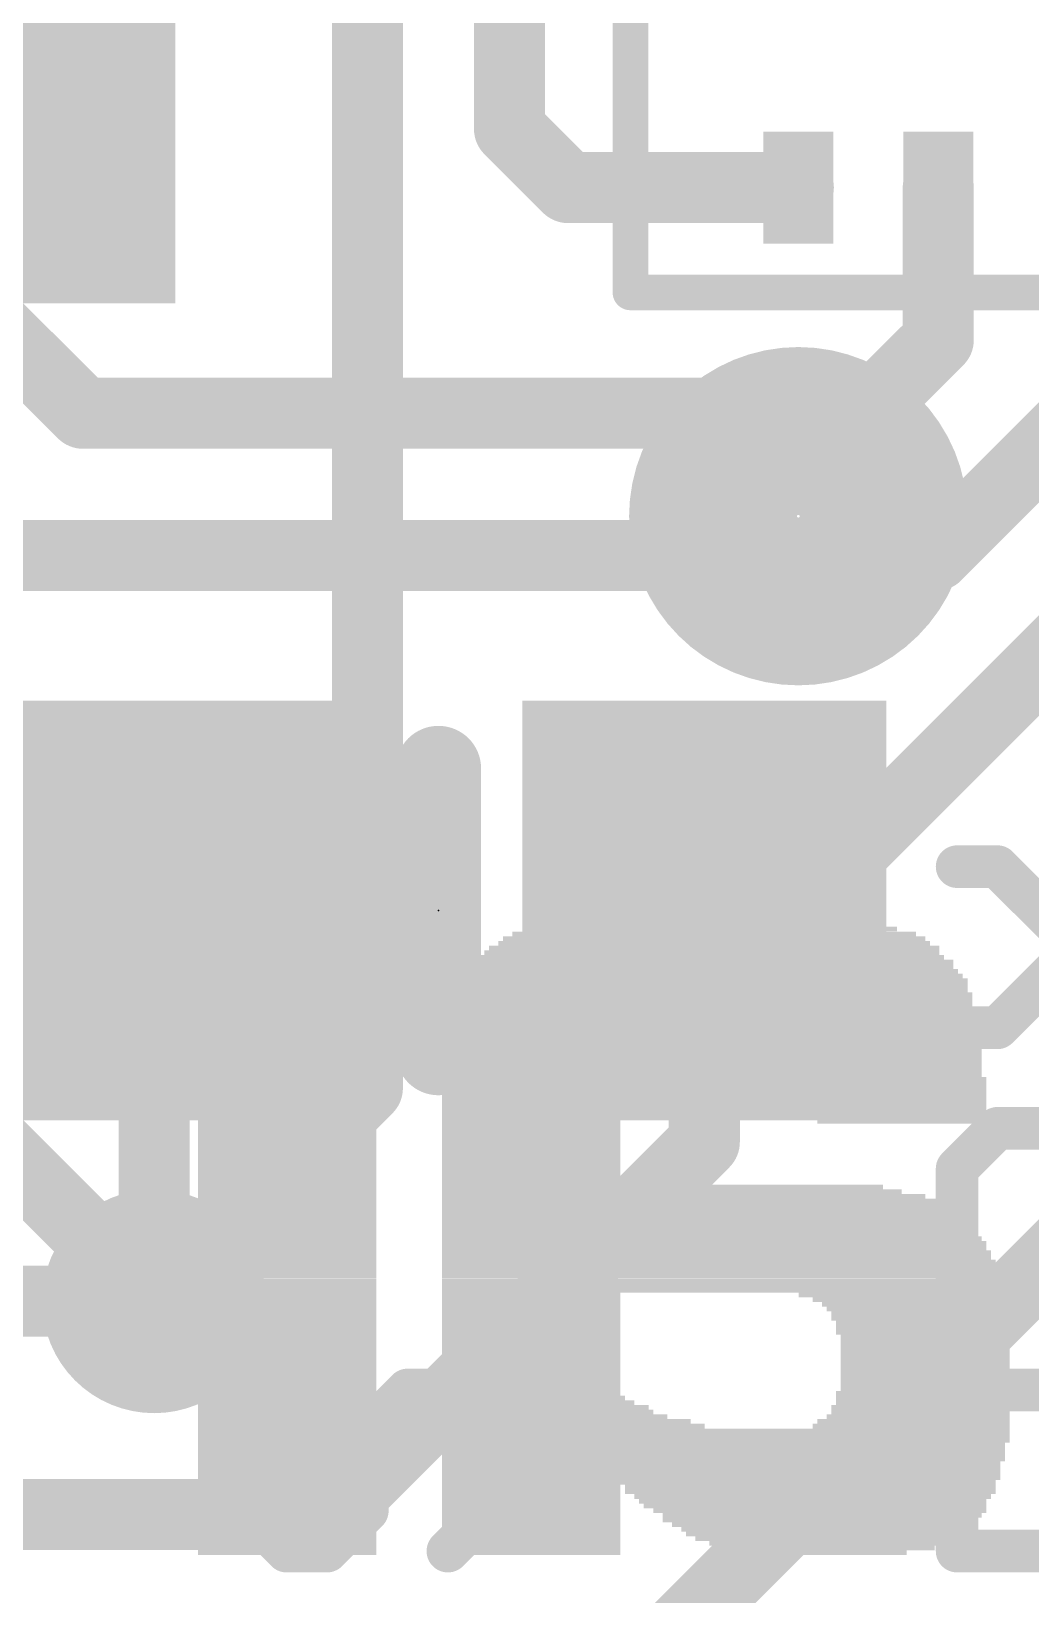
# Model space of a CAD drawing. Extents: x -0.1 to 30.5, y 0 to 19.2.
# Drawn here: x 11.5 to 15.07, y 3.65 to 9.24 of the extents above; entities that cross this region are included whole.
import ezdxf

# ---------------------------------------------------------------- set-up
doc = ezdxf.new("R2010")
doc.units = 0
for name, color, linetype in [('1', 12, 'CONTINUOUS'), ('16', 132, 'CONTINUOUS'), ('18', 110, 'CONTINUOUS'), ('21', 40, 'CONTINUOUS'), ('22', 6, 'CONTINUOUS'), ('23', 53, 'CONTINUOUS')]:
    doc.layers.add(name, color=color, linetype=linetype)

# ---------------------------------------------------------------- blocks, each defined once
blk = doc.blocks.new('RECT')
blk.add_solid([(-0.5, -0.5), (0.5, -0.5), (-0.5, 0.5), (0.5, 0.5)])
blk = doc.blocks.new('ROUNDV')
at = {"const_width": 0.5}
blk.add_lwpolyline([(0, -0.25, 1), (0, 0.25, 1), (0, -0.25)], format="xyb", dxfattribs=at)

msp = doc.modelspace()

# ---------------------------------------------------------------- linework, layer by layer
at = {"layer": '1', "const_width": 0.254}
for points in [[(13.208, 8.89), (13.208, 9.398)], [(13.417, 8.681), (13.208, 8.89)], [(14.24, 8.681), (13.417, 8.681)], [(14.74, 8.681), (14.74, 8.136)], [(11.684, 7.874), (11.364, 8.194)], [(14.74, 8.136), (14.478, 7.874)], [(14.478, 7.874), (11.684, 7.874)], [(15.24, 7.874), (14.732, 7.366)], [(15.74, 7.612), (14.158, 6.03)], [(14.732, 7.366), (11.303, 7.366)], [(12.004, 6.096), (11.938, 6.096)], [(11.938, 6.096), (11.938, 4.699)], [(13.904, 6.096), (13.904, 5.268)], [(14.092, 6.096), (13.904, 6.096)], [(14.158, 6.03), (14.092, 6.096)], [(16.145, 5.858), (12.7, 2.413)], [(13.904, 5.268), (12.573, 3.937)], [(8.321, 4.699), (11.938, 4.699)], [(12.573, 3.937), (11.049, 3.937)]]:
    msp.add_lwpolyline(points, dxfattribs=at)
at = {"layer": '1', "const_width": 0.127}
for points in [[(13.2529, 8.9349, 1), (13.1631, 8.8451)], [(13.1445, 8.89, 1), (13.2715, 8.89)], [(13.417, 8.7445, 1), (13.417, 8.6175)], [(13.3721, 8.6361, 1), (13.4619, 8.7259)], [(14.24, 8.6175, 1), (14.24, 8.7445)], [(14.8035, 8.681, 1), (14.6765, 8.681)], [(14.7849, 8.0911, 1), (14.6951, 8.1809)], [(14.6765, 8.136, 1), (14.8035, 8.136)], [(11.684, 7.9375, 1), (11.684, 7.8105)], [(14.478, 7.8105, 1), (14.478, 7.9375)], [(11.6391, 7.8291, 1), (11.7289, 7.9189)], [(14.4331, 7.9189, 1), (14.5229, 7.8291)], [(14.732, 7.3025, 1), (14.732, 7.4295)], [(14.6871, 7.4109, 1), (14.7769, 7.3211)], [(11.938, 6.1595, 1), (11.938, 6.0325)], [(12.0015, 6.096, 1), (11.8745, 6.096)], [(12.004, 6.0325, 1), (12.004, 6.1595)], [(13.9675, 6.096, 1), (13.8405, 6.096)], [(13.904, 6.1595, 1), (13.904, 6.0325)], [(14.1369, 6.1409, 1), (14.0471, 6.0511)], [(14.092, 6.0325, 1), (14.092, 6.1595)], [(14.1131, 6.0749, 1), (14.2029, 5.9851)], [(14.1131, 5.9851, 1), (14.2029, 6.0749)], [(13.9489, 5.2231, 1), (13.8591, 5.3129)], [(13.8405, 5.268, 1), (13.9675, 5.268)], [(11.938, 4.6355, 1), (11.938, 4.7625)], [(11.8745, 4.699, 1), (12.0015, 4.699)], [(12.5281, 3.9819, 1), (12.6179, 3.8921)], [(12.573, 3.8735, 1), (12.573, 4.0005)]]:
    msp.add_lwpolyline(points, format="xyb", dxfattribs=at)
at = {"layer": '16', "const_width": 0.254}
for points in [[(12.7, 10.16), (12.7, 5.461)], [(7.874, 8.763), (11.938, 4.699)], [(12.7, 5.461), (11.938, 4.699)]]:
    msp.add_lwpolyline(points, dxfattribs=at)
at = {"layer": '16', "const_width": 0.127}
for points in [[(12.7449, 5.4161, 1), (12.6551, 5.5059)], [(12.6365, 5.461, 1), (12.7635, 5.461)], [(11.8931, 4.7439, 1), (11.9829, 4.6541)], [(11.8931, 4.6541, 1), (11.9829, 4.7439)]]:
    msp.add_lwpolyline(points, format="xyb", dxfattribs=at)
at = {"layer": '21'}
for points, const_width in [([(13.64, 8.306), (13.64, 11.506)], 0.127), ([(16.84, 8.306), (13.64, 8.306)], 0.127), ([(12.954, 6.604), (12.954, 5.588)], 0.3048), ([(14.9515, 6.253), (14.8075, 6.253)], 0.1524), ([(15.2396, 5.9649), (14.9515, 6.253)], 0.1524), ([(14.9515, 5.6768), (15.2396, 5.9649)], 0.1524), ([(14.8075, 5.6768), (14.9515, 5.6768)], 0.1524), ([(14.9515, 5.3175), (14.8075, 5.1734)], 0.1524), ([(15.5277, 5.3175), (14.9515, 5.3175)], 0.1524), ([(14.8075, 5.1734), (14.8075, 4.7412)], 0.1524), ([(14.8075, 4.7412), (15.6718, 4.7412)], 0.1524), ([(12.4115, 4.3819), (12.2675, 4.2379)], 0.1524), ([(12.6996, 4.2379), (12.8437, 4.3819)], 0.1524), ([(12.8437, 4.3819), (12.9877, 4.3819)], 0.1524), ([(12.9877, 4.3819), (13.1318, 4.2379)], 0.1524), ([(14.8075, 4.2379), (14.9515, 4.3819)], 0.1524), ([(14.9515, 4.3819), (15.2396, 4.3819)], 0.1524), ([(12.2675, 4.2379), (12.2675, 3.9498)], 0.1524), ([(12.6996, 3.9498), (12.6996, 4.2379)], 0.1524), ([(13.1318, 4.2379), (13.1318, 3.9498)], 0.1524), ([(14.8075, 3.8057), (14.8075, 4.2379)], 0.1524), ([(12.2675, 3.9498), (12.4115, 3.8057)], 0.1524), ([(12.5556, 3.8057), (12.6996, 3.9498)], 0.1524), ([(13.1318, 3.9498), (12.9877, 3.8057)], 0.1524), ([(12.4115, 3.8057), (12.5556, 3.8057)], 0.1524), ([(15.6718, 3.8057), (14.8075, 3.8057)], 0.1524)]:
    msp.add_lwpolyline(points, dxfattribs=dict(at, const_width=const_width))
for points, const_width in [([(13.6082, 8.306, 1), (13.6718, 8.306)], 0.0635), ([(13.64, 8.3378, 1), (13.64, 8.2743)], 0.0635), ([(14.24, 7.206, 1), (14.24, 7.806, 1), (14.24, 7.206)], 0.6096), ([(13.0302, 6.604, 1), (12.8778, 6.604)], 0.1524), ([(14.8075, 6.2911, 1), (14.8075, 6.2149)], 0.0762), ([(14.9785, 6.2799, 1), (14.9246, 6.226)], 0.0762), ([(14.9515, 6.2149, 1), (14.9515, 6.2911)], 0.0762), ([(14.8075, 5.7149, 1), (14.8075, 5.6387)], 0.0762), ([(14.9246, 5.7037, 1), (14.9785, 5.6498)], 0.0762), ([(14.9515, 5.6387, 1), (14.9515, 5.7149)], 0.0762), ([(12.8778, 5.588, 1), (13.0302, 5.588)], 0.1524), ([(14.9515, 5.3556, 1), (14.9515, 5.2794)], 0.0762), ([(14.9785, 5.2905, 1), (14.9246, 5.3444)], 0.0762), ([(14.8456, 5.1734, 1), (14.7694, 5.1734)], 0.0762), ([(14.7805, 5.2003, 1), (14.8344, 5.1465)], 0.0762), ([(14.8075, 4.7793, 1), (14.8075, 4.7031)], 0.0762), ([(14.7694, 4.7412, 1), (14.8456, 4.7412)], 0.0762), ([(12.4385, 4.355, 1), (12.3846, 4.4089)], 0.0762), ([(12.8437, 4.42, 1), (12.8437, 4.3438)], 0.0762), ([(12.8706, 4.355, 1), (12.8167, 4.4089)], 0.0762), ([(13.0147, 4.4089, 1), (12.9608, 4.355)], 0.0762), ([(12.9877, 4.3438, 1), (12.9877, 4.42)], 0.0762), ([(14.9515, 4.42, 1), (14.9515, 4.3438)], 0.0762), ([(14.9785, 4.355, 1), (14.9246, 4.4089)], 0.0762), ([(12.3056, 4.2379, 1), (12.2294, 4.2379)], 0.0762), ([(12.7377, 4.2379, 1), (12.6615, 4.2379)], 0.0762), ([(13.1699, 4.2379, 1), (13.0937, 4.2379)], 0.0762), ([(14.8456, 4.2379, 1), (14.7694, 4.2379)], 0.0762), ([(12.2405, 4.2648, 1), (12.2944, 4.2109)], 0.0762), ([(12.6727, 4.2648, 1), (12.7266, 4.2109)], 0.0762), ([(13.1049, 4.2109, 1), (13.1587, 4.2648)], 0.0762), ([(14.7805, 4.2648, 1), (14.8344, 4.2109)], 0.0762), ([(12.2944, 3.9767, 1), (12.2405, 3.9228)], 0.0762), ([(12.7266, 3.9228, 1), (12.6727, 3.9767)], 0.0762), ([(13.1587, 3.9228, 1), (13.1049, 3.9767)], 0.0762), ([(12.2294, 3.9498, 1), (12.3056, 3.9498)], 0.0762), ([(12.6615, 3.9498, 1), (12.7377, 3.9498)], 0.0762), ([(13.0937, 3.9498, 1), (13.1699, 3.9498)], 0.0762), ([(12.4115, 3.8438, 1), (12.4115, 3.7676)], 0.0762), ([(12.3846, 3.7788, 1), (12.4385, 3.8327)], 0.0762), ([(12.5286, 3.8327, 1), (12.5825, 3.7788)], 0.0762), ([(12.5556, 3.7676, 1), (12.5556, 3.8438)], 0.0762), ([(12.9608, 3.8327, 1), (13.0147, 3.7788)], 0.0762), ([(14.8075, 3.8438, 1), (14.8075, 3.7676)], 0.0762), ([(14.7694, 3.8057, 1), (14.8456, 3.8057)], 0.0762)]:
    msp.add_lwpolyline(points, format="xyb", dxfattribs=dict(at, const_width=const_width))
at = {"layer": '23'}
msp.add_point((12.954, 6.096), dxfattribs=at)

# ---------------------------------------------------------------- block references
at = {"layer": '1'}
for p, xscale, yscale, rotation in [((11.364, 9.017), 1.3, 1.5, 180), ((14.24, 8.681), 0.4, 0.25, 90), ((14.74, 8.681), 0.4, 0.25, 90)]:
    msp.add_blockref('RECT', p, dxfattribs=dict(at, xscale=xscale, yscale=yscale, rotation=rotation))
at = {"layer": '1', "xscale": 1.3, "yscale": 1.5}
for p in [(12.004, 6.096), (13.904, 6.096)]:
    msp.add_blockref('RECT', p, dxfattribs=at)
at = {"layer": '18', "xscale": 0.8001, "yscale": 0.8001}
msp.add_blockref('ROUNDV', (11.938, 4.699), dxfattribs=at)
msp.add_blockref('ROUNDV', (11.938, 4.699), dxfattribs=at)
at = {"layer": '22', "rotation": 180}
for p, xscale, yscale in [((11.9611, 6.8174), 0.637, 0.0167), ((12.0282, 6.8006), 0.7711, 0.0168), ((12.0366, 6.7839), 0.7879, 0.0167), ((12.0617, 6.7671), 0.8382, 0.0168), ((12.0869, 6.7503), 0.8885, 0.0168), ((12.0869, 6.7336), 0.8885, 0.0167), ((12.1036, 6.7168), 0.922, 0.0168), ((12.112, 6.7), 0.9388, 0.0168), ((12.1204, 6.6833), 0.9555, 0.0167), ((12.1288, 6.6665), 0.9723, 0.0168), ((12.1372, 6.6497), 0.9891, 0.0168), ((12.1455, 6.633), 1.0058, 0.0167), ((12.1539, 6.6162), 1.0226, 0.0168), ((12.1539, 6.5994), 1.0226, 0.0168), ((12.1623, 6.5827), 1.0394, 0.0167), ((12.1623, 6.5659), 1.0394, 0.0168), ((12.1623, 6.5492), 1.0394, 0.0167), ((12.1707, 6.5324), 1.0561, 0.0168), ((12.1707, 6.5156), 1.0561, 0.0168), ((12.1791, 6.4989), 1.0729, 0.0167), ((12.1791, 6.4821), 1.0729, 0.0168), ((12.1791, 6.4653), 1.0729, 0.0168), ((12.1791, 6.4486), 1.0729, 0.0167), ((12.1791, 6.4318), 1.0729, 0.0168), ((12.1791, 6.415), 1.0729, 0.0168), ((12.1875, 6.3982), 1.0897, 0.0167), ((12.1875, 6.3815), 1.0897, 0.0168), ((12.1875, 6.3647), 1.0897, 0.0167), ((12.1875, 6.348), 1.0897, 0.0168), ((12.3803, 6.3312), 0.7041, 0.0168), ((12.4054, 6.3144), 0.6538, 0.0167), ((12.4054, 6.2977), 0.6538, 0.0168), ((12.4054, 6.2809), 0.6538, 0.0168), ((12.4138, 6.2641), 0.6371, 0.0167), ((12.4138, 6.2474), 0.6371, 0.0168), ((12.4138, 6.2306), 0.6371, 0.0168), ((12.4138, 6.2138), 0.6371, 0.0167), ((12.4138, 6.1971), 0.6371, 0.0168), ((12.4138, 6.1803), 0.6371, 0.0168), ((12.4138, 6.1635), 0.6371, 0.0167), ((12.4138, 6.1468), 0.6371, 0.0168), ((12.4138, 6.1301), 0.6371, 0.0167), ((12.4138, 6.1133), 0.6371, 0.0168), ((12.4138, 6.0965), 0.6371, 0.0168), ((12.1875, 6.0462), 1.0897, 0.0168), ((12.1875, 6.0295), 1.0897, 0.0167), ((12.4138, 6.0798), 0.6371, 0.0167), ((12.4138, 6.063), 0.6371, 0.0168), ((13.9477, 6.0295), 1.2909, 0.0167), ((13.9477, 6.0462), 1.1903, 0.0168), ((12.1875, 6.0127), 1.0897, 0.0168), ((12.1875, 5.9959), 1.0897, 0.0168), ((12.1875, 5.9792), 1.0897, 0.0167), ((13.9393, 5.9792), 1.5423, 0.0167), ((13.9393, 5.9959), 1.5087, 0.0168), ((13.9393, 6.0127), 1.4417, 0.0168), ((12.1875, 5.9624), 1.0897, 0.0168), ((12.1875, 5.9457), 1.0897, 0.0167), ((12.1875, 5.9289), 1.0897, 0.0168), ((13.9309, 5.9289), 1.6596, 0.0168), ((13.9309, 5.9457), 1.6261, 0.0167), ((13.9393, 5.9624), 1.6093, 0.0168), ((12.1875, 5.9121), 1.0897, 0.0168), ((12.1875, 5.8954), 1.0897, 0.0167), ((12.1875, 5.8786), 1.0897, 0.0168), ((12.1875, 5.8618), 1.0897, 0.0168), ((13.9309, 5.8618), 1.7938, 0.0168), ((13.9309, 5.8786), 1.7602, 0.0168), ((13.9309, 5.8954), 1.7267, 0.0167), ((13.9393, 5.9121), 1.7099, 0.0168), ((12.1875, 5.8451), 1.0897, 0.0167), ((12.1875, 5.8283), 1.0897, 0.0168), ((12.1875, 5.8115), 1.0897, 0.0168), ((13.9309, 5.8283), 1.8273, 0.0168), ((13.9309, 5.8115), 1.8273, 0.0168), ((13.9393, 5.8451), 1.8105, 0.0167), ((12.1875, 5.7948), 1.0897, 0.0167), ((12.1875, 5.778), 1.0897, 0.0168), ((12.1875, 5.7612), 1.0897, 0.0168), ((13.9309, 5.778), 1.8608, 0.0168), ((13.9309, 5.7612), 1.8608, 0.0168), ((13.9393, 5.7948), 1.8441, 0.0167), ((12.1875, 5.7445), 1.0897, 0.0167), ((12.1875, 5.7277), 1.0897, 0.0168), ((12.1875, 5.711), 1.0897, 0.0167), ((12.1875, 5.6942), 1.0897, 0.0168), ((13.9225, 5.7445), 1.8776, 0.0167), ((13.9309, 5.7277), 1.8943, 0.0168), ((13.9309, 5.711), 1.8943, 0.0167), ((13.9309, 5.6942), 1.8943, 0.0168), ((12.1875, 5.6774), 1.0897, 0.0168), ((12.1875, 5.6607), 1.0897, 0.0167), ((12.1875, 5.6439), 1.0897, 0.0168), ((13.9393, 5.6774), 1.9111, 0.0168), ((13.9393, 5.6607), 1.9111, 0.0167), ((13.9393, 5.6439), 1.9111, 0.0168), ((12.1875, 5.6271), 1.0897, 0.0168), ((12.1875, 5.6104), 1.0897, 0.0167), ((12.1875, 5.5936), 1.0897, 0.0168), ((13.9309, 5.6271), 1.9278, 0.0168), ((13.9309, 5.6104), 1.9278, 0.0167), ((13.9309, 5.5936), 1.9278, 0.0168), ((12.1875, 5.5768), 1.0897, 0.0168), ((12.1875, 5.5601), 1.0897, 0.0167), ((12.4138, 5.5433), 0.6371, 0.0168), ((12.4138, 5.5266), 0.6371, 0.0167), ((13.9309, 5.5768), 1.9278, 0.0168), ((13.3107, 5.5601), 0.6873, 0.0167), ((13.3107, 5.5433), 0.6873, 0.0168), ((13.2939, 5.5266), 0.6537, 0.0167), ((14.5679, 5.5601), 0.6538, 0.0167), ((14.5763, 5.5433), 0.637, 0.0168), ((14.5846, 5.5266), 0.6203, 0.0167), ((12.4138, 5.5098), 0.6371, 0.0168), ((12.4138, 5.493), 0.6371, 0.0168), ((12.4138, 5.4763), 0.6371, 0.0167), ((13.2855, 5.4763), 0.637, 0.0167), ((13.2939, 5.5098), 0.6537, 0.0168), ((13.2939, 5.493), 0.6537, 0.0168), ((14.593, 5.5098), 0.6035, 0.0168), ((14.6014, 5.493), 0.6203, 0.0168), ((14.6014, 5.4763), 0.6203, 0.0167), ((12.4138, 5.4595), 0.6371, 0.0168), ((12.4138, 5.4427), 0.6371, 0.0168), ((12.4138, 5.426), 0.6371, 0.0167), ((13.2855, 5.4595), 0.637, 0.0168), ((13.2855, 5.4427), 0.637, 0.0168), ((13.2855, 5.426), 0.637, 0.0167), ((14.6014, 5.4595), 0.6203, 0.0168), ((14.6014, 5.4427), 0.6203, 0.0168), ((14.6099, 5.426), 0.6035, 0.0167), ((12.4138, 5.4092), 0.6371, 0.0168), ((12.4138, 5.3924), 0.6371, 0.0168), ((12.4138, 5.3757), 0.6371, 0.0167), ((12.4138, 5.3589), 0.6371, 0.0168), ((13.2855, 5.4092), 0.637, 0.0168), ((13.2855, 5.3924), 0.637, 0.0168), ((13.2855, 5.3757), 0.637, 0.0167), ((13.2855, 5.3589), 0.637, 0.0168), ((14.6099, 5.4092), 0.6035, 0.0168), ((14.6099, 5.3924), 0.6035, 0.0168), ((14.6099, 5.3757), 0.6035, 0.0167), ((14.6099, 5.3589), 0.6035, 0.0168), ((12.4138, 5.3421), 0.6371, 0.0168), ((12.4138, 5.3254), 0.6371, 0.0167), ((12.4138, 5.3086), 0.6371, 0.0168), ((13.2855, 5.3421), 0.637, 0.0168), ((13.2855, 5.3254), 0.637, 0.0167), ((13.2855, 5.3086), 0.637, 0.0168), ((14.6099, 5.3421), 0.6035, 0.0168), ((12.4138, 5.2919), 0.6371, 0.0167), ((12.4138, 5.2751), 0.6371, 0.0168), ((12.4138, 5.2583), 0.6371, 0.0168), ((13.2855, 5.2919), 0.637, 0.0167), ((13.2855, 5.2751), 0.637, 0.0168), ((13.2855, 5.2583), 0.637, 0.0168), ((12.4138, 5.2416), 0.6371, 0.0167), ((12.4138, 5.2248), 0.6371, 0.0168), ((12.4138, 5.208), 0.6371, 0.0168), ((12.4138, 5.1913), 0.6371, 0.0167), ((13.2855, 5.2416), 0.637, 0.0167), ((13.2855, 5.2248), 0.637, 0.0168), ((13.2855, 5.208), 0.637, 0.0168), ((13.2855, 5.1913), 0.637, 0.0167), ((12.4138, 5.1745), 0.6371, 0.0168), ((12.4138, 5.1577), 0.6371, 0.0168), ((12.4138, 5.141), 0.6371, 0.0167), ((13.2855, 5.1745), 0.637, 0.0168), ((13.2855, 5.1577), 0.637, 0.0168), ((13.2855, 5.141), 0.637, 0.0167), ((12.4138, 5.1242), 0.6371, 0.0168), ((12.4138, 5.1075), 0.6371, 0.0167), ((12.4138, 5.0907), 0.6371, 0.0168), ((13.2855, 5.1242), 0.637, 0.0168), ((13.2855, 5.1075), 0.637, 0.0167), ((13.2855, 5.0907), 0.637, 0.0168), ((14.2075, 5.0907), 0.8046, 0.0168), ((14.2243, 5.1075), 0.6371, 0.0167), ((12.4138, 5.0739), 0.6371, 0.0168), ((12.4138, 5.0572), 0.6371, 0.0167), ((12.4138, 5.0404), 0.6371, 0.0168), ((12.4138, 5.0236), 0.6371, 0.0168), ((13.2855, 5.0739), 0.637, 0.0168), ((13.8555, 5.0572), 1.7769, 0.0167), ((13.8639, 5.0404), 1.7937, 0.0168), ((13.8806, 5.0236), 1.8272, 0.0168), ((14.1823, 5.0739), 1.0226, 0.0168), ((12.4138, 5.0069), 0.6371, 0.0167), ((12.4138, 4.9901), 0.6371, 0.0168), ((12.4138, 4.9733), 0.6371, 0.0168), ((13.889, 5.0069), 1.844, 0.0167), ((13.9058, 4.9901), 1.8775, 0.0168), ((13.9142, 4.9733), 1.8943, 0.0168), ((12.4138, 4.9566), 0.6371, 0.0167), ((12.4138, 4.9398), 0.6371, 0.0168), ((12.4138, 4.923), 0.6371, 0.0168), ((13.9142, 4.9566), 1.8943, 0.0167), ((13.9225, 4.9398), 1.911, 0.0168), ((13.9309, 4.923), 1.9278, 0.0168), ((12.4138, 4.9063), 0.6371, 0.0167), ((12.4138, 4.8895), 0.6371, 0.0168), ((12.4138, 4.8727), 0.6371, 0.0167), ((12.4138, 4.856), 0.6371, 0.0168), ((13.9393, 4.9063), 1.9446, 0.0167), ((13.9393, 4.8895), 1.9446, 0.0168), ((13.9477, 4.8727), 1.9613, 0.0167), ((13.9477, 4.856), 1.9613, 0.0168), ((12.4138, 4.8392), 0.6371, 0.0168), ((12.4138, 4.8224), 0.6371, 0.0167), ((12.4138, 4.8057), 0.6371, 0.0168), ((13.9561, 4.8392), 1.9781, 0.0168), ((13.9561, 4.8224), 1.9781, 0.0167), ((13.9561, 4.8057), 1.9781, 0.0168), ((12.4138, 4.7889), 0.6371, 0.0168), ((12.4138, 4.7721), 0.6371, 0.0167), ((12.4138, 4.7554), 0.6371, 0.0168), ((13.9645, 4.7889), 1.9949, 0.0168), ((13.9645, 4.7721), 1.9949, 0.0167), ((13.9645, 4.7554), 1.9949, 0.0168), ((12.4138, 4.7386), 0.6371, 0.0168), ((12.4138, 4.7218), 0.6371, 0.0167), ((12.4138, 4.7051), 0.6371, 0.0168), ((12.4138, 4.6883), 0.6371, 0.0167), ((13.9645, 4.7386), 1.9949, 0.0168), ((13.2855, 4.7218), 0.637, 0.0167), ((13.2855, 4.7051), 0.637, 0.0168), ((13.2855, 4.6883), 0.637, 0.0167), ((14.6098, 4.7218), 0.7376, 0.0167), ((14.6349, 4.7051), 0.6873, 0.0168), ((14.6517, 4.6883), 0.6538, 0.0167), ((12.4138, 4.6716), 0.6371, 0.0168), ((12.4138, 4.6548), 0.6371, 0.0168), ((12.4138, 4.638), 0.6371, 0.0167), ((13.2855, 4.6716), 0.637, 0.0168), ((13.2855, 4.6548), 0.637, 0.0168), ((13.2855, 4.638), 0.637, 0.0167), ((14.6601, 4.6716), 0.637, 0.0168), ((14.6769, 4.6548), 0.637, 0.0168), ((14.6769, 4.638), 0.637, 0.0167), ((12.4138, 4.6213), 0.6371, 0.0168), ((12.4138, 4.6045), 0.6371, 0.0168), ((12.4138, 4.5878), 0.6371, 0.0167), ((13.2855, 4.6213), 0.637, 0.0168), ((13.2855, 4.6045), 0.637, 0.0168), ((13.2855, 4.5878), 0.637, 0.0167), ((14.6852, 4.6213), 0.6203, 0.0168), ((14.6852, 4.6045), 0.6203, 0.0168), ((14.6852, 4.5878), 0.6203, 0.0167), ((12.4138, 4.571), 0.6371, 0.0168), ((12.4138, 4.5542), 0.6371, 0.0168), ((12.4138, 4.5375), 0.6371, 0.0167), ((12.4138, 4.5207), 0.6371, 0.0168), ((13.2855, 4.571), 0.637, 0.0168), ((13.2855, 4.5542), 0.637, 0.0168), ((13.2855, 4.5375), 0.637, 0.0167), ((13.2855, 4.5207), 0.637, 0.0168), ((14.6936, 4.571), 0.6035, 0.0168), ((14.6936, 4.5542), 0.6035, 0.0168), ((14.6936, 4.5375), 0.6035, 0.0167), ((14.6936, 4.5207), 0.6035, 0.0168), ((12.4138, 4.5039), 0.6371, 0.0168), ((12.4138, 4.4872), 0.6371, 0.0167), ((12.4138, 4.4704), 0.6371, 0.0168), ((13.2855, 4.5039), 0.637, 0.0168), ((13.2855, 4.4872), 0.637, 0.0167), ((13.2855, 4.4704), 0.637, 0.0168), ((14.6936, 4.5039), 0.6035, 0.0168), ((14.6936, 4.4872), 0.6035, 0.0167), ((14.6936, 4.4704), 0.6035, 0.0168), ((12.4138, 4.4537), 0.6371, 0.0167), ((12.4138, 4.4369), 0.6371, 0.0168), ((12.4138, 4.4201), 0.6371, 0.0168), ((13.2855, 4.4537), 0.637, 0.0167), ((13.2855, 4.4369), 0.637, 0.0168), ((13.2855, 4.4201), 0.637, 0.0168), ((14.6936, 4.4537), 0.6035, 0.0167), ((14.6936, 4.4369), 0.6035, 0.0168), ((14.6936, 4.4201), 0.6035, 0.0168), ((12.4138, 4.4034), 0.6371, 0.0167), ((12.4138, 4.3866), 0.6371, 0.0168), ((12.4138, 4.3698), 0.6371, 0.0168), ((12.4138, 4.3531), 0.6371, 0.0167), ((13.2855, 4.4034), 0.637, 0.0167), ((13.2855, 4.3866), 0.637, 0.0168), ((13.2855, 4.3698), 0.637, 0.0168), ((13.2939, 4.3531), 0.6537, 0.0167), ((14.6852, 4.3698), 0.6203, 0.0168), ((14.6852, 4.3531), 0.6203, 0.0167), ((14.6936, 4.4034), 0.6035, 0.0167), ((14.6936, 4.3866), 0.6035, 0.0168), ((12.4138, 4.3363), 0.6371, 0.0168), ((12.4138, 4.3195), 0.6371, 0.0168), ((12.4138, 4.3028), 0.6371, 0.0167), ((13.3358, 4.3195), 0.7376, 0.0168), ((13.3107, 4.3363), 0.6873, 0.0168), ((13.3442, 4.3028), 0.7543, 0.0167), ((14.6769, 4.3195), 0.637, 0.0168), ((14.6769, 4.3028), 0.637, 0.0167), ((14.6852, 4.3363), 0.6203, 0.0168), ((12.4138, 4.286), 0.6371, 0.0168), ((12.4138, 4.2693), 0.6371, 0.0167), ((12.4138, 4.2525), 0.6371, 0.0168), ((13.3693, 4.286), 0.8046, 0.0168), ((13.4112, 4.2693), 0.8884, 0.0167), ((13.4364, 4.2525), 0.9387, 0.0168), ((14.6433, 4.2525), 0.7041, 0.0168), ((14.6517, 4.2693), 0.6873, 0.0167), ((14.6685, 4.286), 0.6538, 0.0168), ((12.4138, 4.2357), 0.6371, 0.0168), ((12.4138, 4.219), 0.6371, 0.0167), ((12.4138, 4.2022), 0.6371, 0.0168), ((12.4138, 4.1854), 0.6371, 0.0168), ((13.9812, 4.2357), 2.0284, 0.0168), ((13.9812, 4.219), 2.0284, 0.0167), ((13.9812, 4.2022), 2.0284, 0.0168), ((13.9728, 4.1854), 2.0116, 0.0168), ((12.4138, 4.1687), 0.6371, 0.0167), ((12.4138, 4.1519), 0.6371, 0.0168), ((12.4138, 4.1351), 0.6371, 0.0168), ((13.9728, 4.1687), 2.0116, 0.0167), ((13.9728, 4.1519), 2.0116, 0.0168), ((13.9728, 4.1351), 2.0116, 0.0168), ((12.4138, 4.1184), 0.6371, 0.0167), ((12.4138, 4.1016), 0.6371, 0.0168), ((12.4138, 4.0848), 0.6371, 0.0168), ((13.9645, 4.1184), 1.9949, 0.0167), ((13.9645, 4.1016), 1.9949, 0.0168), ((13.9645, 4.0848), 1.9949, 0.0168), ((12.4138, 4.0681), 0.6371, 0.0167), ((12.4138, 4.0513), 0.6371, 0.0168), ((12.4138, 4.0346), 0.6371, 0.0167), ((12.4138, 4.0178), 0.6371, 0.0168), ((13.9645, 4.0681), 1.9949, 0.0167), ((13.9561, 4.0513), 1.9781, 0.0168), ((13.2855, 4.0346), 0.637, 0.0167), ((13.2855, 4.0178), 0.637, 0.0168), ((14.2829, 4.0346), 1.3244, 0.0167), ((14.2829, 4.0178), 1.3244, 0.0168), ((12.4138, 4.001), 0.6371, 0.0168), ((12.4138, 3.9843), 0.6371, 0.0167), ((12.4138, 3.9675), 0.6371, 0.0168), ((13.2855, 4.001), 0.637, 0.0168), ((13.2855, 3.9843), 0.637, 0.0167), ((13.2855, 3.9675), 0.637, 0.0168), ((14.2913, 4.001), 1.274, 0.0168), ((14.2913, 3.9843), 1.2406, 0.0167), ((14.2997, 3.9675), 1.2238, 0.0168), ((12.4138, 3.9507), 0.6371, 0.0168), ((12.4138, 3.934), 0.6371, 0.0167), ((12.4138, 3.9172), 0.6371, 0.0168), ((13.2855, 3.9507), 0.637, 0.0168), ((13.2855, 3.934), 0.637, 0.0167), ((13.2855, 3.9172), 0.637, 0.0168), ((14.3165, 3.9507), 1.1903, 0.0168), ((14.3249, 3.934), 1.1399, 0.0167), ((14.3165, 3.9172), 1.1231, 0.0168), ((12.4138, 3.9004), 0.6371, 0.0168), ((12.4138, 3.8837), 0.6371, 0.0167), ((12.4138, 3.8669), 0.6371, 0.0168), ((12.4138, 3.8502), 0.6371, 0.0167), ((13.2855, 3.9004), 0.637, 0.0168), ((13.2855, 3.8837), 0.637, 0.0167), ((13.2855, 3.8669), 0.637, 0.0168), ((13.2855, 3.8502), 0.637, 0.0167), ((14.3249, 3.9004), 1.0729, 0.0168), ((14.3332, 3.8837), 1.0226, 0.0167), ((14.3333, 3.8669), 0.9891, 0.0168), ((14.3332, 3.8502), 0.922, 0.0167), ((12.4138, 3.8334), 0.6371, 0.0168), ((12.4138, 3.8166), 0.6371, 0.0168), ((12.4138, 3.7999), 0.6371, 0.0167), ((13.2855, 3.8334), 0.637, 0.0168), ((13.2855, 3.8166), 0.637, 0.0168), ((13.2855, 3.7999), 0.637, 0.0167), ((14.3332, 3.8334), 0.8214, 0.0168), ((14.3416, 3.8166), 0.7712, 0.0168), ((14.3332, 3.7999), 0.5868, 0.0167)]:
    msp.add_blockref('RECT', p, dxfattribs=dict(at, xscale=xscale, yscale=yscale))

doc.saveas('drawing.dxf')
